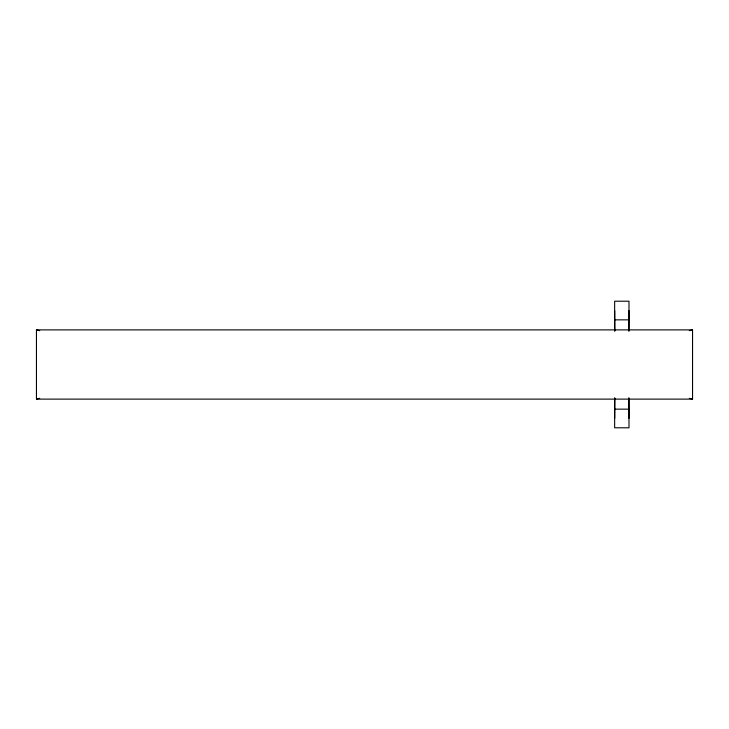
<?xml version="1.0" encoding="UTF-8"?>
<svg xmlns="http://www.w3.org/2000/svg" width="729" height="729" viewBox="0 0 729 729"><rect width="100%" height="100%" fill="white"/><g stroke="black" fill="none" stroke-linecap="round" stroke-linejoin="round"><path stroke-width="1.09" d="M614.702 418.346L614.839 397.979M628.808 331.021L628.945 310.654M36.45 399.118L692.55 399.118L692.55 329.882L36.45 329.882L36.45 399.118L39.703 398.298M689.297 330.702L692.55 329.882M614.647 319.849L628.99 319.849M614.647 409.151L628.99 409.151M689.297 398.298L692.55 399.118M36.45 329.882L39.703 330.702M628.808 397.979L628.945 418.346M614.702 310.654L614.839 331.021M628.99 330.948L628.99 301.205L614.647 301.205L614.647 330.948M628.99 398.052L628.99 427.795L614.647 427.795L614.647 398.052"/></g></svg>
